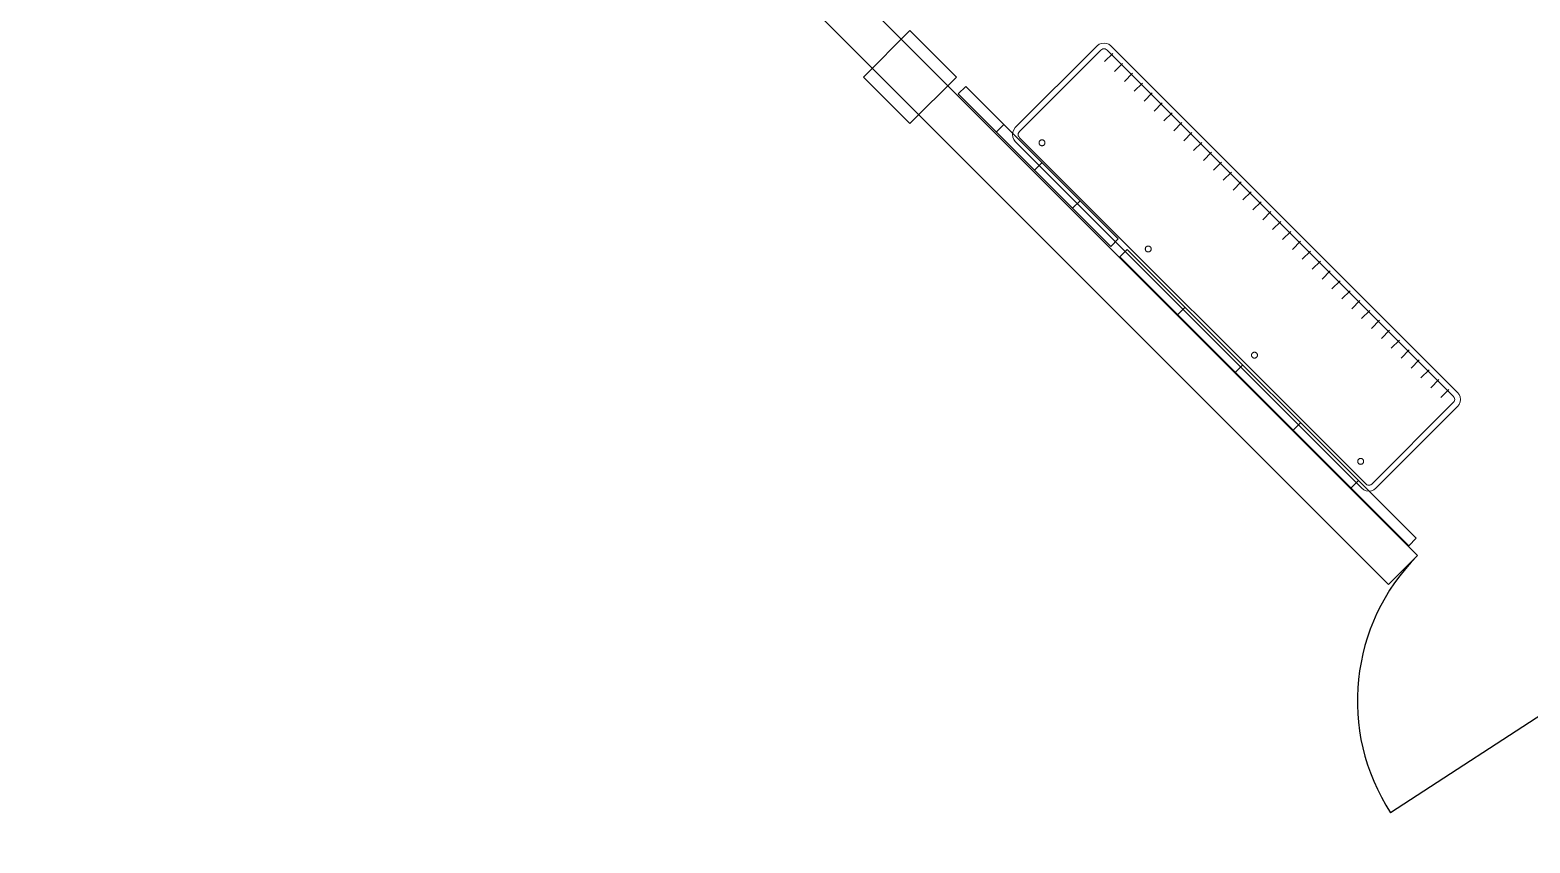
# Model space of a CAD drawing. Header units: metres. Extents: x 2172.2 to 2210.6, y 415.3 to 458.1.
# Drawn here: x 2188.1 to 2197.21, y 415.27 to 420.21 of the extents above; entities that cross this region are included whole.
import ezdxf

# ---------------------------------------------------------------- set-up
doc = ezdxf.new("R2010")
doc.units = ezdxf.units.M
for name, color, linetype, lineweight in [('NC_N1_COLUMNS', 7, 'CONTINUOUS', 25), ('NC_N1_SERVICE', 7, 'CONTINUOUS', 13), ('NC_N1_WALL_DECOR', 7, 'CONTINUOUS', 13), ('NC_N1_WALLS', 7, 'CONTINUOUS', 25)]:
    doc.layers.add(name, color=color, linetype=linetype, lineweight=lineweight)

# ---------------------------------------------------------------- blocks, each defined once
blk = doc.blocks.new('NC_N1_ARCHITECTURE')
at = {"layer": 'NC_N1_COLUMNS', "linetype": 'CONTINUOUS', "lineweight": -2}
blk.add_lwpolyline([(3.727698, -14.075465), (3.444858, -14.358305), (3.16205, -14.07543), (3.444858, -13.792626)], close=True, dxfattribs=at)
at = {"layer": 'NC_N1_WALLS', "linetype": 'CONTINUOUS', "lineweight": -2}
blk.add_lwpolyline([(6.354817, -17.161343), (-2.147606, -8.65892), (-1.970829, -8.482143), (6.531594, -16.984568)], close=True, dxfattribs=at)
blk = doc.blocks.new('NC_N1_DOOR_D0')
at = {"color": 0, "linetype": 'CONTINUOUS'}
blk.add_lwpolyline([(-0.625, 0), (-0.3651, 1.2227)], dxfattribs=at)
at = {"color": 0}
blk.add_arc((-0.625, 0), 1.25, 0, 78, dxfattribs=at)
blk = doc.blocks.new('NC_N1_UNIQUE_WALL_COMPOSITION_05')
at = {"color": 0, "linetype": 'CONTINUOUS', "lineweight": -2}
blk.add_lwpolyline([(0.655888, -0.065), (0.655888, 0), (-0.655888, 0), (-0.655888, -0.065)], close=True, dxfattribs=at)
for points in [[(-0.327944, -0.065), (-0.327944, 0)], [(0, -0.065), (0, 0)], [(0.327944, -0.065), (0.327944, 0)]]:
    blk.add_lwpolyline(points, dxfattribs=at)
blk = doc.blocks.new('NC_N1_UNIQUE_WALL_COMPOSITION_18')
at = {"color": 0, "linetype": 'CONTINUOUS', "lineweight": -2}
blk.add_lwpolyline([(1.242, -0.065), (1.242, 0), (-1.242, 0), (-1.242, -0.065)], close=True, dxfattribs=at)
for points in [[(-0.7452, -0.065), (-0.7452, 0)], [(-0.2484, -0.065), (-0.2484, 0)], [(0.2484, -0.065), (0.2484, 0)], [(0.7452, -0.065), (0.7452, 0)]]:
    blk.add_lwpolyline(points, dxfattribs=at)
blk = doc.blocks.new('NC_N1_SIDEBOARD')
at = {"color": 0, "linetype": 'CONTINUOUS', "lineweight": -2}
for points in [[(1.49, -0.443), (-1.49, -0.443), (-1.5055, -0.441), (-1.52, -0.435), (-1.5324, -0.4254), (-1.542, -0.413), (-1.548, -0.3985), (-1.55, -0.383), (-1.55, 0.32), (-1.548, 0.3355), (-1.542, 0.35), (-1.5324, 0.3624), (-1.52, 0.372), (-1.5055, 0.378), (-1.49, 0.38), (1.49, 0.38), (1.5055, 0.378), (1.52, 0.372), (1.5324, 0.3624), (1.542, 0.35), (1.548, 0.3355), (1.55, 0.32), (1.55, -0.383), (1.548, -0.3985), (1.542, -0.413), (1.5324, -0.4254), (1.52, -0.435), (1.5055, -0.441)], [(1.4877, -0.408), (-1.4877, -0.408), (-1.4964, -0.4069), (-1.5023, -0.4044), (-1.5075, -0.4005), (-1.5114, -0.3953), (-1.5139, -0.3894), (-1.515, -0.3807), (-1.515, 0.3177), (-1.5139, 0.3264), (-1.5114, 0.3323), (-1.5075, 0.3375), (-1.5023, 0.3414), (-1.4964, 0.3439), (-1.4877, 0.345), (1.4877, 0.345), (1.4964, 0.3439), (1.5023, 0.3414), (1.5075, 0.3375), (1.5114, 0.3323), (1.5139, 0.3264), (1.515, 0.3177), (1.515, -0.3807), (1.5139, -0.3894), (1.5114, -0.3953), (1.5075, -0.4005), (1.5023, -0.4044), (1.4964, -0.4069)], [(-1.352, 0.27), (-1.3521, 0.2682), (-1.3523, 0.2665), (-1.3528, 0.2648), (-1.3534, 0.2631), (-1.3541, 0.2615), (-1.355, 0.26), (-1.3561, 0.2586), (-1.3573, 0.2573), (-1.3586, 0.2561), (-1.36, 0.255), (-1.3615, 0.2541), (-1.3631, 0.2534), (-1.3648, 0.2528), (-1.3665, 0.2523), (-1.3682, 0.2521), (-1.37, 0.252), (-1.3718, 0.2521), (-1.3735, 0.2523), (-1.3752, 0.2528), (-1.3769, 0.2534), (-1.3785, 0.2541), (-1.38, 0.255), (-1.3814, 0.2561), (-1.3827, 0.2573), (-1.3839, 0.2586), (-1.385, 0.26), (-1.3859, 0.2615), (-1.3866, 0.2631), (-1.3872, 0.2648), (-1.3877, 0.2665), (-1.3879, 0.2682), (-1.388, 0.27), (-1.3879, 0.2718), (-1.3877, 0.2735), (-1.3872, 0.2752), (-1.3866, 0.2769), (-1.3859, 0.2785), (-1.385, 0.28), (-1.3839, 0.2814), (-1.3827, 0.2827), (-1.3814, 0.2839), (-1.38, 0.285), (-1.3785, 0.2859), (-1.3769, 0.2866), (-1.3752, 0.2872), (-1.3735, 0.2877), (-1.3718, 0.2879), (-1.37, 0.288), (-1.3682, 0.2879), (-1.3665, 0.2877), (-1.3648, 0.2872), (-1.3631, 0.2866), (-1.3615, 0.2859), (-1.36, 0.285), (-1.3586, 0.2839), (-1.3573, 0.2827), (-1.3561, 0.2814), (-1.355, 0.28), (-1.3541, 0.2785), (-1.3534, 0.2769), (-1.3528, 0.2752), (-1.3523, 0.2735), (-1.3521, 0.2718)], [(-0.4387, 0.27), (-0.4388, 0.2682), (-0.439, 0.2665), (-0.4394, 0.2648), (-0.44, 0.2631), (-0.4408, 0.2615), (-0.4417, 0.26), (-0.4428, 0.2586), (-0.4439, 0.2573), (-0.4452, 0.2561), (-0.4467, 0.255), (-0.4482, 0.2541), (-0.4498, 0.2534), (-0.4514, 0.2528), (-0.4532, 0.2523), (-0.4549, 0.2521), (-0.4567, 0.252), (-0.4584, 0.2521), (-0.4602, 0.2523), (-0.4619, 0.2528), (-0.4636, 0.2534), (-0.4652, 0.2541), (-0.4667, 0.255), (-0.4681, 0.2561), (-0.4694, 0.2573), (-0.4706, 0.2586), (-0.4716, 0.26), (-0.4725, 0.2615), (-0.4733, 0.2631), (-0.4739, 0.2648), (-0.4743, 0.2665), (-0.4746, 0.2682), (-0.4747, 0.27), (-0.4746, 0.2718), (-0.4743, 0.2735), (-0.4739, 0.2752), (-0.4733, 0.2769), (-0.4725, 0.2785), (-0.4716, 0.28), (-0.4706, 0.2814), (-0.4694, 0.2827), (-0.4681, 0.2839), (-0.4667, 0.285), (-0.4652, 0.2859), (-0.4636, 0.2866), (-0.4619, 0.2872), (-0.4602, 0.2877), (-0.4584, 0.2879), (-0.4567, 0.288), (-0.4549, 0.2879), (-0.4532, 0.2877), (-0.4514, 0.2872), (-0.4498, 0.2866), (-0.4482, 0.2859), (-0.4467, 0.285), (-0.4452, 0.2839), (-0.4439, 0.2827), (-0.4428, 0.2814), (-0.4417, 0.28), (-0.4408, 0.2785), (-0.44, 0.2769), (-0.4394, 0.2752), (-0.439, 0.2735), (-0.4388, 0.2718)], [(0.4747, 0.27), (0.4746, 0.2682), (0.4743, 0.2665), (0.4739, 0.2648), (0.4733, 0.2631), (0.4725, 0.2615), (0.4716, 0.26), (0.4706, 0.2586), (0.4694, 0.2573), (0.4681, 0.2561), (0.4667, 0.255), (0.4652, 0.2541), (0.4636, 0.2534), (0.4619, 0.2528), (0.4602, 0.2523), (0.4584, 0.2521), (0.4567, 0.252), (0.4549, 0.2521), (0.4532, 0.2523), (0.4514, 0.2528), (0.4498, 0.2534), (0.4482, 0.2541), (0.4467, 0.255), (0.4452, 0.2561), (0.4439, 0.2573), (0.4428, 0.2586), (0.4417, 0.26), (0.4408, 0.2615), (0.44, 0.2631), (0.4394, 0.2648), (0.439, 0.2665), (0.4388, 0.2682), (0.4387, 0.27), (0.4388, 0.2718), (0.439, 0.2735), (0.4394, 0.2752), (0.44, 0.2769), (0.4408, 0.2785), (0.4417, 0.28), (0.4428, 0.2814), (0.4439, 0.2827), (0.4452, 0.2839), (0.4467, 0.285), (0.4482, 0.2859), (0.4498, 0.2866), (0.4514, 0.2872), (0.4532, 0.2877), (0.4549, 0.2879), (0.4567, 0.288), (0.4584, 0.2879), (0.4602, 0.2877), (0.4619, 0.2872), (0.4636, 0.2866), (0.4652, 0.2859), (0.4667, 0.285), (0.4681, 0.2839), (0.4694, 0.2827), (0.4706, 0.2814), (0.4716, 0.28), (0.4725, 0.2785), (0.4733, 0.2769), (0.4739, 0.2752), (0.4743, 0.2735), (0.4746, 0.2718)], [(1.388, 0.27), (1.3879, 0.2682), (1.3877, 0.2665), (1.3872, 0.2648), (1.3866, 0.2631), (1.3859, 0.2615), (1.385, 0.26), (1.3839, 0.2586), (1.3827, 0.2573), (1.3814, 0.2561), (1.38, 0.255), (1.3785, 0.2541), (1.3769, 0.2534), (1.3752, 0.2528), (1.3735, 0.2523), (1.3718, 0.2521), (1.37, 0.252), (1.3682, 0.2521), (1.3665, 0.2523), (1.3648, 0.2528), (1.3631, 0.2534), (1.3615, 0.2541), (1.36, 0.255), (1.3586, 0.2561), (1.3573, 0.2573), (1.3561, 0.2586), (1.355, 0.26), (1.3541, 0.2615), (1.3534, 0.2631), (1.3528, 0.2648), (1.3523, 0.2665), (1.3521, 0.2682), (1.352, 0.27), (1.3521, 0.2718), (1.3523, 0.2735), (1.3528, 0.2752), (1.3534, 0.2769), (1.3541, 0.2785), (1.355, 0.28), (1.3561, 0.2814), (1.3573, 0.2827), (1.3586, 0.2839), (1.36, 0.285), (1.3615, 0.2859), (1.3631, 0.2866), (1.3648, 0.2872), (1.3665, 0.2877), (1.3682, 0.2879), (1.37, 0.288), (1.3718, 0.2879), (1.3735, 0.2877), (1.3752, 0.2872), (1.3769, 0.2866), (1.3785, 0.2859), (1.38, 0.285), (1.3814, 0.2839), (1.3827, 0.2827), (1.3839, 0.2814), (1.385, 0.28), (1.3859, 0.2785), (1.3866, 0.2769), (1.3872, 0.2752), (1.3877, 0.2735), (1.3879, 0.2718)]]:
    blk.add_lwpolyline(points, close=True, dxfattribs=at)
for points in [[(-1.45, -0.418), (-1.45, -0.348)], [(-1.365, -0.418), (-1.365, -0.348)], [(-1.28, -0.418), (-1.28, -0.348)], [(-1.195, -0.418), (-1.195, -0.348)], [(-1.11, -0.418), (-1.11, -0.348)], [(-1.025, -0.418), (-1.025, -0.348)], [(-0.94, -0.418), (-0.94, -0.348)], [(-0.855, -0.418), (-0.855, -0.348)], [(-0.77, -0.418), (-0.77, -0.348)], [(-0.685, -0.418), (-0.685, -0.348)], [(-0.6, -0.418), (-0.6, -0.348)], [(-0.515, -0.418), (-0.515, -0.348)], [(-0.43, -0.418), (-0.43, -0.348)], [(-0.345, -0.418), (-0.345, -0.348)], [(-0.26, -0.418), (-0.26, -0.348)], [(-0.175, -0.418), (-0.175, -0.348)], [(-0.09, -0.418), (-0.09, -0.348)], [(-0.005, -0.418), (-0.005, -0.348)], [(0.08, -0.418), (0.08, -0.348)], [(0.165, -0.418), (0.165, -0.348)], [(0.25, -0.418), (0.25, -0.348)], [(0.335, -0.418), (0.335, -0.348)], [(0.42, -0.418), (0.42, -0.348)], [(0.505, -0.418), (0.505, -0.348)], [(0.59, -0.418), (0.59, -0.348)], [(0.675, -0.418), (0.675, -0.348)], [(0.76, -0.418), (0.76, -0.348)], [(0.845, -0.418), (0.845, -0.348)], [(0.93, -0.418), (0.93, -0.348)], [(1.015, -0.418), (1.015, -0.348)], [(1.1, -0.418), (1.1, -0.348)], [(1.185, -0.418), (1.185, -0.348)], [(1.27, -0.418), (1.27, -0.348)], [(1.355, -0.418), (1.355, -0.348)], [(1.44, -0.418), (1.44, -0.348)]]:
    blk.add_lwpolyline(points, dxfattribs=at)

msp = doc.modelspace()

# ---------------------------------------------------------------- block references
at = {"layer": 'NC_N1_SERVICE', "linetype": 'CONTINUOUS', "xscale": 0.9999999407388815, "yscale": -0.9999999407388814, "rotation": -44.999997585163314}
msp.add_blockref('NC_N1_SIDEBOARD', (2195.4079, 418.7472), dxfattribs=at)
at = {"layer": 'NC_N1_WALL_DECOR', "linetype": 'CONTINUOUS', "rotation": 135}
for name, p in [('NC_N1_UNIQUE_WALL_COMPOSITION_05', (2194.2022, 419.3583)), ('NC_N1_UNIQUE_WALL_COMPOSITION_18', (2195.5991, 417.9525))]:
    msp.add_blockref(name, p, dxfattribs=at)
at = {"layer": 'NC_N1_WALLS'}
msp.add_blockref('NC_N1_ARCHITECTURE', (2190, 434), dxfattribs=at)
at = {"layer": 'NC_N1_WALLS', "rotation": 135}
msp.add_blockref('NC_N1_DOOR_D0', (2196.9735, 416.5735), dxfattribs=at)

doc.saveas('drawing.dxf')
